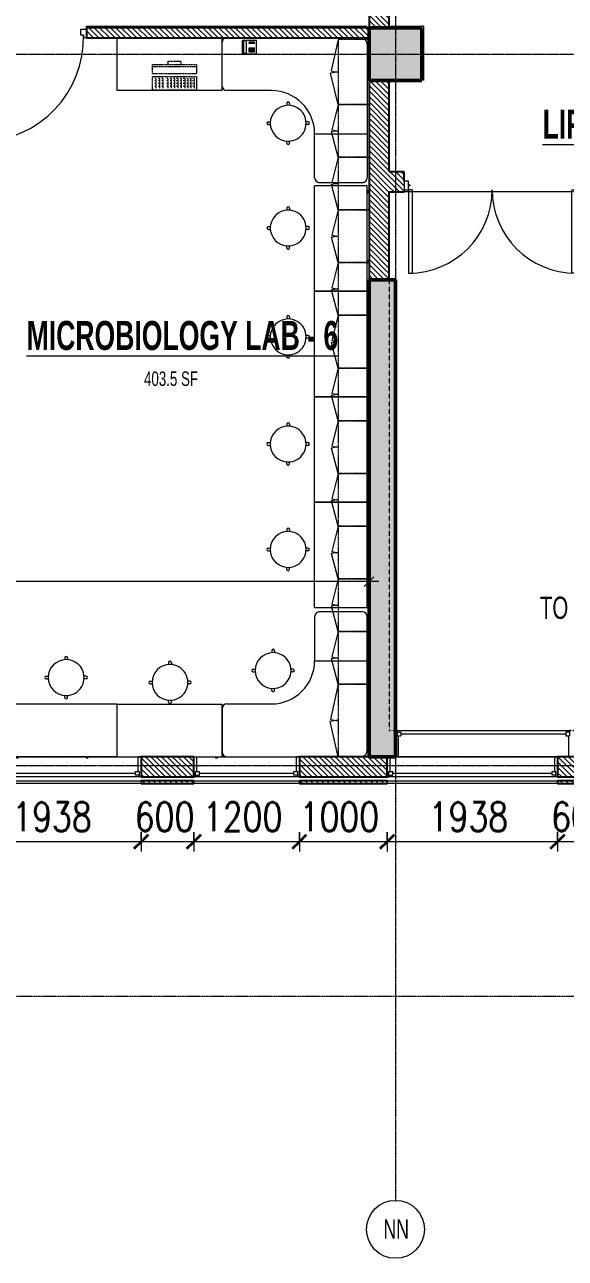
# Model space of a CAD drawing. Header units: millimetres. Extents: x -25222 to 91371, y -63339 to 20835.
# Drawn here: x 73517 to 79668, y -63101 to -49054 of the extents above; entities that cross this region are included whole.
import ezdxf

# ---------------------------------------------------------------- set-up
doc = ezdxf.new("R2010")
doc.units = ezdxf.units.MM
for name, pattern in [('Dash', [6.35, 3.175, -3.175]), ('Dash_2_', [6.35, 3.175, -3.175]), ('Grid Line', [22.225, 12.7, -3.175, 3.175, -3.175]), ('Overhead', [3.96875, 2.38125, -1.5875]), ('Steelcase Hidden Lines', [3, 2, -1])]:
    doc.linetypes.add(name, pattern=pattern)
for name, color, linetype, lineweight in [('A-ANNO-DIMS', 211, 'Continuous', 9), ('A-ANNO-DIMS-110', 211, 'Continuous', 9), ('A-AREA-IDEN', 2, 'Continuous', 9), ('A-DETL-HDLN', 90, 'Dash_2_', 5), ('A-DOOR', 31, 'Continuous', 5), ('A-DOOR-FRAM', 31, 'Continuous', 5), ('A-GLAZ', 151, 'Continuous', 5), ('A-WALL', 113, 'Continuous', 5), ('A-WALL-PATT', 111, 'Continuous', 25), ('E-COMM', 2, 'Continuous', 5), ('G-ANNO-TEXT', 231, 'Continuous', 9), ('I-FURN', 30, 'Continuous', 5), ('Q-CASE', 31, 'Continuous', 5), ('Q-CASE-HDLN', 31, 'Dash_2_', 5), ('Q-SPCQ', 91, 'Continuous', 5), ('S-COLS', 52, 'Continuous', 5), ('S-GRID', 1, 'Continuous', 9), ('S-GRID-IDEN', 1, 'Continuous', 9), ('S-STRS', 31, 'Continuous', 5), ('S-STRS-MBND', 31, 'Overhead', 5)]:
    doc.layers.add(name, color=color, linetype=linetype, lineweight=lineweight)
doc.styles.add('RomanS', font='romans__.ttf', dxfattribs={"width": 0.8, "height": 330})
doc.styles.add('Swis721 Cn BT', font='swissc.ttf', dxfattribs={"width": 0.8, "height": 220})
doc.styles.add('Swis721 Cn BT_10', font='swissc.ttf', dxfattribs={"width": 0.9, "height": 220})
doc.styles.add('Swis721 Cn BT_2', font='swissc.ttf', dxfattribs={"width": 0.8, "height": 253})
doc.styles.add('Swis721 Cn BT_3', font='swissc.ttf', dxfattribs={"width": 0.8, "height": 165})
doc.styles.add('Swis721 Cn BT_B', font='swisscb.ttf', dxfattribs={"width": 0.8, "height": 330})
doc.dimstyles.new('Diagonal_-2_mm_Swiss_1', dxfattribs={"dimscale": 304.8, "dimtxt": 222.071065, "dimasz": 0.360892, "dimexe": 0.360892, "dimexo": 0.0625, "dimgap": 0.072178, "dimtad": 1, "dimdec": 0, "dimzin": 0, "dimdsep": 46, "dimtxsty": 'Swis721 Cn BT_10', "dimblk1": 'OBLIQUE', "dimblk2": 'OBLIQUE', "dimsah": 1, "dimcen": 0.09, "dimdle": 0.360892, "dimazin": 0, "dimtfac": 1, "dimtdec": 4, "dimtix": 1, "dimtmove": 2, "dimatfit": 3, "dimfxl": 0.541339, "dimfxlon": 1, "dimtvp": 1, "dimtolj": 1, "dimtzin": 0, "dimarcsym": 2})
doc.dimstyles.new('Diagonal_-__3_mm_ROMAN', dxfattribs={"dimscale": 304.8, "dimtxt": 335.231452, "dimasz": 0.541339, "dimexe": 0.360892, "dimexo": 0.0625, "dimgap": 0.018045, "dimtad": 1, "dimdec": 0, "dimzin": 0, "dimdsep": 46, "dimtxsty": 'RomanS', "dimblk1": 'OBLIQUE', "dimblk2": 'OBLIQUE', "dimsah": 1, "dimcen": 0.09, "dimdle": 0.360892, "dimazin": 0, "dimtfac": 1, "dimtdec": 4, "dimtix": 1, "dimtmove": 0, "dimatfit": 3, "dimfxl": 0.360892, "dimfxlon": 1, "dimtvp": 1, "dimtolj": 1, "dimtzin": 0, "dimarcsym": 2})
pattern_1 = [(315, (14219.89, -54691.457), (30.869454, 30.869454), [])]

# ---------------------------------------------------------------- blocks, each defined once
blk = doc.blocks.new('Lab_Stool_981 - Lab_Stool_981-395555-4_ FOURTH FLOOR - GA PLAN')
at = {"layer": 'I-FURN', "color": 53, "lineweight": 9}
for p, q in [((-16, 226), (-16, 203)), ((16, 226), (16, 203)), ((-226, 16), (-203, 16)), ((226, 16), (203, 16)), ((-226, -16), (-203, -16)), ((226, -16), (203, -16)), ((-16, -226), (-16, -203)), ((16, -226), (16, -203))]:
    blk.add_line(p, q, dxfattribs=at)
for centre, radius, start, end in [((0, 0), 204, 360, 180), ((0, 226), 15.9, 0, 180), ((-226, 0), 15.9, 90, 270), ((0, 0), 204, 180, 360), ((226, 0), 15.9, 270, 90), ((0, -226), 15.9, 180, 360)]:
    blk.add_arc(centre, radius, start, end, dxfattribs=at)
blk = doc.blocks.new('Steelcase Details - Worksurface - Airtouch - Universal System - Rectangular - 1200_600-V37-4_ FOURTH FLOOR - GA PLAN')
at = {"layer": 'I-FURN', "color": 53, "lineweight": 9}
for p, q in [((25, 647), (1225, 647)), ((25, 647), (25, 48)), ((1225, 48), (1225, 647)), ((25, 48), (1225, 48))]:
    blk.add_line(p, q, dxfattribs=at)
at = {"layer": 'I-FURN', "color": 53, "linetype": 'Steelcase Hidden Lines', "lineweight": 9}
for centre, radius, end in [((364, 48), 15.3, 360), ((1159, 48), 15.2, 0)]:
    blk.add_arc(centre, radius, 180, end, dxfattribs=at)
blk = doc.blocks.new('CUPBOARD_wall_mount_double_door_adj_shelves - FIJO-146 _waterproof_-3335085-4_ FOURTH FLOOR - GA PLAN')
at = {"layer": 'Q-CASE', "color": 53, "lineweight": 9}
for p, q in [((-325, 350), (33, 438)), ((415, 350), (57, 433))]:
    blk.add_line(p, q, dxfattribs=at)
for centre, radius, start, end in [((-327, 350), 370, 360, 13.8069), ((416, 335), 372, 164.7906, 177.7542)]:
    blk.add_arc(centre, radius, start, end, dxfattribs=at)
at = {"layer": 'Q-CASE-HDLN', "color": 53, "linetype": 'Dash', "lineweight": 9}
for p, q in [((415, 350), (-325, 350)), ((-325, 350), (-325, 0)), ((415, 0), (415, 350)), ((-325, 0), (415, 0))]:
    blk.add_line(p, q, dxfattribs=at)
blk = doc.blocks.new('COMPUTER_desktop - ITNE-007-373771-4_ FOURTH FLOOR - GA PLAN')
at = {"layer": 'Q-SPCQ', "color": 53, "linetype": 'Dash', "lineweight": 9}
for p, q in [((-500, 155), (0, 155)), ((-500, 0), (-500, 155)), ((0, 155), (0, 0)), ((0, 0), (-500, 0)), ((-478, 131), (-478, 111)), ((-478, 111), (-458, 111)), ((-478, 101), (-478, 81)), ((-478, 81), (-458, 81)), ((-478, 71), (-478, 51)), ((-478, 51), (-458, 51)), ((-478, 41), (-478, 21)), ((-478, 21), (-458, 21)), ((-441, 131), (-441, 111)), ((-441, 111), (-421, 111)), ((-441, 101), (-441, 81)), ((-441, 81), (-421, 81)), ((-441, 71), (-441, 51)), ((-441, 51), (-421, 51)), ((-441, 41), (-441, 21)), ((-441, 21), (-421, 21)), ((-407, 131), (-407, 111)), ((-407, 111), (-387, 111)), ((-407, 101), (-407, 81)), ((-407, 81), (-387, 81)), ((-407, 71), (-407, 51)), ((-407, 51), (-387, 51)), ((-407, 41), (-407, 21)), ((-407, 21), (-387, 21)), ((-371, 131), (-371, 111)), ((-371, 111), (-351, 111)), ((-371, 101), (-371, 81)), ((-371, 81), (-351, 81)), ((-371, 71), (-371, 51)), ((-371, 51), (-351, 51)), ((-371, 41), (-371, 21)), ((-371, 21), (-351, 21)), ((-332, 131), (-332, 111)), ((-332, 111), (-312, 111)), ((-332, 101), (-332, 81)), ((-332, 81), (-312, 81)), ((-332, 71), (-332, 51)), ((-332, 51), (-312, 51)), ((-332, 41), (-332, 21)), ((-332, 21), (-312, 21)), ((-292, 131), (-292, 111)), ((-292, 111), (-272, 111)), ((-292, 101), (-292, 81)), ((-292, 81), (-272, 81)), ((-292, 71), (-292, 51)), ((-292, 51), (-272, 51)), ((-292, 41), (-292, 21)), ((-292, 21), (-272, 21)), ((-256, 131), (-256, 111)), ((-256, 111), (-236, 111)), ((-256, 101), (-256, 81)), ((-256, 81), (-236, 81)), ((-256, 71), (-256, 51)), ((-256, 51), (-236, 51)), ((-256, 41), (-256, 21)), ((-256, 21), (-236, 21)), ((-217, 131), (-217, 111)), ((-217, 111), (-197, 111)), ((-217, 101), (-217, 81)), ((-217, 81), (-197, 81)), ((-217, 71), (-217, 51)), ((-217, 51), (-197, 51)), ((-217, 41), (-217, 21)), ((-217, 21), (-197, 21)), ((-181, 131), (-181, 111)), ((-181, 111), (-161, 111)), ((-181, 101), (-181, 81)), ((-181, 81), (-161, 81)), ((-181, 71), (-181, 51)), ((-181, 51), (-161, 51)), ((-181, 41), (-181, 21)), ((-181, 21), (-161, 21)), ((-122, 131), (-122, 111)), ((-122, 111), (-102, 111)), ((-122, 101), (-122, 81)), ((-122, 81), (-102, 81)), ((-122, 71), (-122, 51)), ((-122, 51), (-102, 51)), ((-122, 41), (-122, 21)), ((-122, 21), (-102, 21)), ((-84, 131), (-84, 111)), ((-84, 111), (-64, 111)), ((-84, 101), (-84, 81)), ((-84, 81), (-64, 81)), ((-84, 71), (-84, 51)), ((-84, 51), (-64, 51)), ((-84, 41), (-84, 21)), ((-84, 21), (-64, 21)), ((-43, 131), (-43, 111)), ((-43, 111), (-23, 111)), ((-43, 101), (-43, 81)), ((-43, 81), (-23, 81)), ((-43, 71), (-43, 51)), ((-43, 51), (-23, 51)), ((-43, 41), (-43, 21)), ((-43, 21), (-23, 21)), ((0, 0), (-500, 0)), ((-500, -138), (-500, -29)), ((-500, -29), (0, -29)), ((-500, -109), (0, -109)), ((0, -138), (-500, -138)), ((-323, -175), (-323, -138)), ((-179, -138), (-179, -175)), ((0, -29), (0, -138)), ((-179, -175), (-323, -175))]:
    blk.add_line(p, q, dxfattribs=at)
blk = doc.blocks.new('TELEPHONE_handset2 - ITNE-049-356145-4_ FOURTH FLOOR - GA PLAN')
at = {"layer": 'E-COMM', "color": 53, "lineweight": 9}
for p, q in [((-80, -80), (-80, 80)), ((-80, 80), (80, 80)), ((-70, 70), (70, 70)), ((-70, 70), (-70, 68)), ((70, 68), (-70, 68)), ((-70, 68), (-70, 33)), ((-70, 33), (70, 33)), ((-55, 5), (-10, 5)), ((-55, 5), (-55, -55)), ((-40, 5), (-40, -55)), ((-25, 5), (-25, -55)), ((-10, 5), (-10, -55)), ((40, 5), (55, 5)), ((40, -55), (40, 5)), ((55, -55), (55, 5)), ((70, 70), (70, 68)), ((70, 33), (70, 68)), ((80, 80), (80, -80)), ((-80, -80), (80, -80)), ((-55, -10), (-10, -10)), ((-55, -25), (-10, -25)), ((-55, -40), (-10, -40)), ((-55, -55), (-10, -55)), ((40, -10), (55, -10)), ((40, -25), (55, -25)), ((40, -40), (55, -40)), ((40, -55), (55, -55))]:
    blk.add_line(p, q, dxfattribs=at)
blk = doc.blocks.new('Steelcase Details - Worksurface - Series 5 - 90 Degree Equal - 23__ D x 64__ W 2-V48-4_ FOURTH FLOOR - GA PLAN')
at = {"layer": 'I-FURN', "color": 53, "lineweight": 9}
for p, q in [((2061, -417), (1235, -417)), ((462, -494), (462, -2010)), ((2112, -967), (2112, -468)), ((1553, -1017), (2061, -1017)), ((1062, -1509), (462, -1509)), ((1062, -2010), (1062, -1509)), ((519, -2067), (1004, -2067))]:
    blk.add_line(p, q, dxfattribs=at)
for centre, radius, start, end in [((538, -494), 76.2, 90, 180), ((2061, -468), 50.8, 0, 90), ((2061, -967), 50.8, 270, 360), ((1553, -1509), 491, 90, 180), ((519, -2010), 57.2, 180, 270), ((1004, -2010), 57.2, 270, 0)]:
    blk.add_arc(centre, radius, start, end, dxfattribs=at)
blk = doc.blocks.new('Steelcase Details - Worksurface - Airtouch - Universal System - Rectangular - 1200_600-V49-4_ FOURTH FLOOR - GA PLAN')
at = {"layer": 'I-FURN', "color": 53, "lineweight": 9}
for p, q in [((25, 647), (1225, 647)), ((25, 647), (25, 48)), ((1225, 48), (1225, 647)), ((25, 48), (302, 48)), ((902, 48), (1225, 48))]:
    blk.add_line(p, q, dxfattribs=at)
at = {"layer": 'I-FURN', "color": 53, "linetype": 'Steelcase Hidden Lines', "lineweight": 9}
blk.add_arc((1159, 48), 15.2, 180, 0, dxfattribs=at)
blk = doc.blocks.new('Steelcase Details - Worksurface - Airtouch - Universal System - Rectangular - 1200_600-V36-4_ FOURTH FLOOR - GA PLAN')
at = {"layer": 'I-FURN', "color": 53, "lineweight": 9}
for p, q in [((25, -647), (25, -48)), ((25, -48), (1225, -48)), ((1225, -48), (1225, -647)), ((25, -647), (1225, -647))]:
    blk.add_line(p, q, dxfattribs=at)
at = {"layer": 'I-FURN', "color": 53, "linetype": 'Steelcase Hidden Lines', "lineweight": 9}
for centre, radius, start in [((364, -48), 15.3, 0), ((1159, -48), 15.2, 360)]:
    blk.add_arc(centre, radius, start, 180, dxfattribs=at)
blk = doc.blocks.new('Steelcase Details - Worksurface - Airtouch - Universal System - Rectangular - 1200_600-1290546-4_ FOURTH FLOOR - GA PLAN')
at = {"layer": 'I-FURN', "color": 53, "lineweight": 9}
for p, q in [((25, 647), (1225, 647)), ((25, 647), (25, 48)), ((1225, 48), (1225, 647))]:
    blk.add_line(p, q, dxfattribs=at)
blk = doc.blocks.new('Steelcase Details - Worksurface - Series 5 - 90 Degree Equal - 23__ D x 64__ W 2-3334045-4_ FOURTH FLOOR - GA PLAN')
at = {"layer": 'I-FURN', "color": 53, "lineweight": 9}
for p, q in [((462, 494), (462, 2010)), ((519, 2067), (1004, 2067)), ((1062, 2010), (1062, 1509)), ((1062, 1509), (462, 1509)), ((1553, 1017), (2061, 1017)), ((2112, 967), (2112, 468))]:
    blk.add_line(p, q, dxfattribs=at)
for centre, radius, start, end in [((519, 2010), 57.1, 90, 180), ((1004, 2010), 57.2, 0, 90), ((1553, 1509), 491, 180, 270), ((2061, 967), 50.8, 0, 90), ((538, 494), 76.2, 180, 270), ((2061, 468), 50.8, 270, 0)]:
    blk.add_arc(centre, radius, start, end, dxfattribs=at)
blk = doc.blocks.new('CUPBOARD_wall_mount_double_door_adj_shelves - FIJO-146 _waterproof_-3240689-4_ FOURTH FLOOR - GA PLAN')
at = {"layer": 'Q-CASE', "color": 53, "lineweight": 9}
for p, q in [((-255, 350), (33, 429)), ((345, 350), (57, 424))]:
    blk.add_line(p, q, dxfattribs=at)
for centre, radius, start, end in [((-257, 350), 300, 360, 15.34), ((346, 336), 302, 163.092, 177.3897)]:
    blk.add_arc(centre, radius, start, end, dxfattribs=at)
at = {"layer": 'Q-CASE-HDLN', "color": 53, "linetype": 'Dash', "lineweight": 9}
for p, q in [((345, 350), (-255, 350)), ((-255, 350), (-255, 0)), ((345, 0), (345, 350)), ((-255, 0), (345, 0))]:
    blk.add_line(p, q, dxfattribs=at)
blk = doc.blocks.new('CUPBOARD_wall_mount_double_door_adj_shelves - FIJO-146 _waterproof_-3335055-4_ FOURTH FLOOR - GA PLAN')
at = {"layer": 'Q-CASE', "color": 53, "lineweight": 9}
for p, q in [((-368, 350), (33, 443)), ((457, 350), (57, 438))]:
    blk.add_line(p, q, dxfattribs=at)
for centre, radius, start, end in [((-369, 350), 413, 360, 13.0739), ((458, 335), 415, 165.6022, 177.9204)]:
    blk.add_arc(centre, radius, start, end, dxfattribs=at)
at = {"layer": 'Q-CASE-HDLN', "color": 53, "linetype": 'Dash', "lineweight": 9}
for p, q in [((457, 350), (-368, 350)), ((-368, 350), (-368, 0)), ((457, 0), (457, 350)), ((-368, 0), (457, 0))]:
    blk.add_line(p, q, dxfattribs=at)
blk = doc.blocks.new('MM-HOSPITAL A_B BLOCK 2022_05_19_Interiors_rvt-1-4_ FOURTH FLOOR - GA PLAN')
at = {"layer": 'A-WALL', "color": 10, "lineweight": 9}
for p, q in [((74220, -49069), (77415, -49069)), ((74220, -49089), (74220, -49069)), ((77685, -49069), (78035, -49069)), ((78055, -49069), (78035, -49069)), ((78055, -49069), (78055, -49689))]:
    blk.add_line(p, q, dxfattribs=at)
at = {"color": 53, "lineweight": 9}
for name, p, rotation in [('Steelcase Details - Worksurface - Airtouch - Universal System - Rectangular - 1200_600-1290546-4_ FOURTH FLOOR - GA PLAN', (75790, -49156), 180), ('Steelcase Details - Worksurface - Series 5 - 90 Degree Equal - 23__ D x 64__ W 2-3334045-4_ FOURTH FLOOR - GA PLAN', (77877, -48786), 180), ('TELEPHONE_handset2 - ITNE-049-356145-4_ FOURTH FLOOR - GA PLAN', (76075, -49309), 90.0000000000006), ('CUPBOARD_wall_mount_double_door_adj_shelves - FIJO-146 _waterproof_-3335085-4_ FOURTH FLOOR - GA PLAN', (77435, -49638), 90.00000000000067), ('COMPUTER_desktop - ITNE-007-373771-4_ FOURTH FLOOR - GA PLAN', (74970, -49644), 180), ('Lab_Stool_981 - Lab_Stool_981-395555-4_ FOURTH FLOOR - GA PLAN', (76515, -50176), 269.9999999999996), ('CUPBOARD_wall_mount_double_door_adj_shelves - FIJO-146 _waterproof_-3240689-4_ FOURTH FLOOR - GA PLAN', (77435, -50308), 90.00000000000067), ('CUPBOARD_wall_mount_double_door_adj_shelves - FIJO-146 _waterproof_-3240689-4_ FOURTH FLOOR - GA PLAN', (77435, -50908), 90.00000000000067), ('Steelcase Details - Worksurface - Airtouch - Universal System - Rectangular - 1200_600-V37-4_ FOURTH FLOOR - GA PLAN', (77463, -52115), 89.99999999999962), ('Lab_Stool_981 - Lab_Stool_981-395555-4_ FOURTH FLOOR - GA PLAN', (76515, -51369), 269.9999999999996), ('CUPBOARD_wall_mount_double_door_adj_shelves - FIJO-146 _waterproof_-3240689-4_ FOURTH FLOOR - GA PLAN', (77435, -51508), 90.00000000000067), ('CUPBOARD_wall_mount_double_door_adj_shelves - FIJO-146 _waterproof_-3240689-4_ FOURTH FLOOR - GA PLAN', (77435, -52108), 90.00000000000067), ('Steelcase Details - Worksurface - Airtouch - Universal System - Rectangular - 1200_600-V37-4_ FOURTH FLOOR - GA PLAN', (77463, -53315), 89.99999999999962), ('Lab_Stool_981 - Lab_Stool_981-395555-4_ FOURTH FLOOR - GA PLAN', (76515, -52609), 269.9999999999996), ('CUPBOARD_wall_mount_double_door_adj_shelves - FIJO-146 _waterproof_-3240689-4_ FOURTH FLOOR - GA PLAN', (77435, -52708), 90.00000000000067), ('CUPBOARD_wall_mount_double_door_adj_shelves - FIJO-146 _waterproof_-3240689-4_ FOURTH FLOOR - GA PLAN', (77435, -53308), 90.00000000000067), ('Steelcase Details - Worksurface - Airtouch - Universal System - Rectangular - 1200_600-V37-4_ FOURTH FLOOR - GA PLAN', (77463, -54515), 89.99999999999962), ('Lab_Stool_981 - Lab_Stool_981-395555-4_ FOURTH FLOOR - GA PLAN', (76514, -53829), 269.9999999999996), ('CUPBOARD_wall_mount_double_door_adj_shelves - FIJO-146 _waterproof_-3240689-4_ FOURTH FLOOR - GA PLAN', (77435, -53908), 90.00000000000067), ('CUPBOARD_wall_mount_double_door_adj_shelves - FIJO-146 _waterproof_-3240689-4_ FOURTH FLOOR - GA PLAN', (77435, -54508), 90.00000000000067), ('Steelcase Details - Worksurface - Airtouch - Universal System - Rectangular - 1200_600-V37-4_ FOURTH FLOOR - GA PLAN', (77463, -55715), 89.99999999999962), ('CUPBOARD_wall_mount_double_door_adj_shelves - FIJO-146 _waterproof_-3240689-4_ FOURTH FLOOR - GA PLAN', (77435, -55108), 90.00000000000067), ('Lab_Stool_981 - Lab_Stool_981-395555-4_ FOURTH FLOOR - GA PLAN', (76514, -55029), 269.9999999999996), ('CUPBOARD_wall_mount_double_door_adj_shelves - FIJO-146 _waterproof_-3240689-4_ FOURTH FLOOR - GA PLAN', (77435, -55708), 90.00000000000067), ('Steelcase Details - Worksurface - Series 5 - 90 Degree Equal - 23__ D x 64__ W 2-V48-4_ FOURTH FLOOR - GA PLAN', (77877, -57806), 180), ('CUPBOARD_wall_mount_double_door_adj_shelves - FIJO-146 _waterproof_-3240689-4_ FOURTH FLOOR - GA PLAN', (77435, -56308), 90.00000000000067), ('Lab_Stool_981 - Lab_Stool_981-395555-4_ FOURTH FLOOR - GA PLAN', (76343, -56408), 269.9999999999996), ('Lab_Stool_981 - Lab_Stool_981-395555-4_ FOURTH FLOOR - GA PLAN', (73989, -56488), 269.9999999999996), ('Lab_Stool_981 - Lab_Stool_981-395555-4_ FOURTH FLOOR - GA PLAN', (75170, -56543), 269.9999999999996), ('CUPBOARD_wall_mount_double_door_adj_shelves - FIJO-146 _waterproof_-3335055-4_ FOURTH FLOOR - GA PLAN', (77435, -57021), 90.00000000000067), ('Steelcase Details - Worksurface - Airtouch - Universal System - Rectangular - 1200_600-V36-4_ FOURTH FLOOR - GA PLAN', (74590, -57437), 180)]:
    blk.add_blockref(name, p, dxfattribs=dict(at, rotation=rotation))
blk.add_blockref('Steelcase Details - Worksurface - Airtouch - Universal System - Rectangular - 1200_600-V49-4_ FOURTH FLOOR - GA PLAN', (74540, -57437), dxfattribs=at)
blk = doc.blocks.new('M_Concrete-Rectangular-Column - 600 x 600-11938155-4_ FOURTH FLOOR - GA PLAN')
at = {"layer": 'S-COLS'}
blk.add_hatch(color=55, dxfattribs=at).paths.add_polyline_path([(300, -300), (300, 300), (-300, 300), (-300, -300)], flags=0)
at = {"layer": 'S-COLS', "color": 250, "lineweight": 50}
for p, q in [((300, 300), (-300, 300)), ((-300, 300), (-300, -300)), ((300, -300), (300, 300)), ((-300, -300), (300, -300))]:
    blk.add_line(p, q, dxfattribs=at)
blk = doc.blocks.new('M_Door-Passage-Double-Flush - FWD1 2_0-12334527-4_ FOURTH FLOOR - GA PLAN')
at = {"layer": 'A-DOOR'}
for p, q in [((-950, 96.35), (-950, 1046.35)), ((-950, 1046.35), (-905, 1046.35)), ((-905, 1046.35), (-905, 96.35)), ((950, 1046.35), (905, 1046.35)), ((905, 1046.35), (905, 96.35)), ((950, 96.35), (950, 1046.35)), ((-905, 96.35), (-950, 96.35)), ((905, 96.35), (950, 96.35))]:
    blk.add_line(p, q, dxfattribs=at)
for centre, start, end in [((-950, 96.35), 0, 90), ((950, 96.35), 90, 180)]:
    blk.add_arc(centre, 950, start, end, dxfattribs=at)
at = {"layer": 'A-DOOR-FRAM'}
for p, q in [((-950, 96.35), (-1000, 96.35)), ((-1000, 96.35), (-1000, -3.65)), ((-950, 46.5875), (-950, 96.35)), ((-934.125, 46.5875), (-950, 46.5875)), ((-950, -3.65), (-950, 45.5625)), ((-950, 45.5625), (-934.125, 45.5625)), ((-934.125, 45.5625), (-934.125, 46.5875)), ((950, 46.5875), (934.125, 46.5875)), ((934.125, 46.5875), (934.125, 45.5625)), ((934.125, 45.5625), (950, 45.5625)), ((950, 96.35), (950, 46.5875)), ((1000, 96.35), (950, 96.35)), ((950, 45.5625), (950, -3.65)), ((1000, -3.65), (1000, 96.35)), ((-1000, -3.65), (-950, -3.65)), ((950, -3.65), (1000, -3.65))]:
    blk.add_line(p, q, dxfattribs=at)
blk = doc.blocks.new('M_Fixed - 1958_2578-12091820-4_ FOURTH FLOOR - GA PLAN')
at = {"layer": 'A-GLAZ', "lineweight": 9}
for p, q in [((-969, 102), (-937, 102)), ((-937, -65), (-937, 102)), ((937, -65), (937, 102)), ((969, 102), (937, 102)), ((-969, -128), (-950, -128)), ((-950, -128), (-950, -65)), ((-950, -65), (-906, -65)), ((-950, -109), (-906, -109)), ((-906, -109), (-906, -65)), ((-906, -87), (906, -87)), ((906, -65), (950, -65)), ((906, -109), (906, -65)), ((950, -109), (906, -109)), ((950, -128), (950, -65)), ((968, -128), (950, -128))]:
    blk.add_line(p, q, dxfattribs=at)
blk = doc.blocks.new('DC_SglFl-W-Int - D 1_25-12383854-4_ FOURTH FLOOR - GA PLAN')
at = {"layer": 'A-DOOR'}
for p, q in [((560, 57.5), (560, 1237.5)), ((560, 1237.5), (590, 1237.5)), ((590, 1237.5), (590, 57.5)), ((590, 57.5), (560, 57.5))]:
    blk.add_line(p, q, dxfattribs=at)
blk.add_arc((590, 57.5), 1180.4, 91.45636, 181.45636, dxfattribs=at)
at = {"layer": 'A-DOOR-FRAM'}
for p, q in [((-625, -42.5), (-625, 57.5)), ((-625, 57.5), (-590, 57.5)), ((-590, 27.5), (-590, 57.5)), ((-590, 27.5), (-560, 27.5)), ((-560, 27.5), (-560, -42.5)), ((560, 27.5), (590, 27.5)), ((560, -42.5), (560, 27.5)), ((590, 57.5), (625, 57.5)), ((590, 27.5), (590, 57.5)), ((625, 57.5), (625, -42.5)), ((-560, -42.5), (-625, -42.5)), ((625, -42.5), (560, -42.5))]:
    blk.add_line(p, q, dxfattribs=at)
blk = doc.blocks.new('M_Fixed - 2000 _ 1500-11451229-4_ FOURTH FLOOR - GA PLAN')
at = {"layer": 'A-GLAZ', "lineweight": 9}
for p, q in [((-1000, 163), (-981, 163)), ((-981, 163), (-981, 100)), ((-981, 144), (-937, 144)), ((-937, 144), (-937, 100)), ((937, 144), (937, 100)), ((981, 144), (937, 144)), ((981, 163), (981, 100)), ((999, 163), (981, 163)), ((-981, 100), (-937, 100)), ((-968, 100), (-968, -137)), ((-937, 122), (937, 122)), ((937, 100), (981, 100)), ((968, 100), (968, -137)), ((-1000, -137), (-968, -137)), ((1000, -137), (968, -137))]:
    blk.add_line(p, q, dxfattribs=at)
blk = doc.blocks.new('M_Fixed - 1200_2578-11206207-4_ FOURTH FLOOR - GA PLAN')
at = {"layer": 'A-GLAZ', "lineweight": 9}
for p, q in [((-600, 102), (-568, 102)), ((-568, -65), (-568, 102)), ((568, -65), (568, 102)), ((600, 102), (568, 102)), ((-600, -128), (-581, -128)), ((-581, -128), (-581, -65)), ((-581, -65), (-537, -65)), ((-581, -109), (-537, -109)), ((-537, -109), (-537, -65)), ((-537, -87), (537, -87)), ((537, -65), (581, -65)), ((537, -109), (537, -65)), ((581, -109), (537, -109)), ((581, -128), (581, -65)), ((599, -128), (581, -128))]:
    blk.add_line(p, q, dxfattribs=at)
blk = doc.blocks.new('Grid - M_Grid Head - Circle 2-3337206-4_ FOURTH FLOOR - GA PLAN')
at = {"layer": 'S-GRID-IDEN'}
blk.add_circle((0, 0), 3, dxfattribs=at)
blk = doc.blocks.new('DIMBLOCK51-4_ FOURTH FLOOR - GA PLAN')
at = {"layer": 'A-ANNO-DIMS-110', "transparency": 16777216}
for p, q in [((49300, -55560), (49300, -55285)), ((77435, -55230), (77435, -55505)), ((77435, -55395), (77435, -55230)), ((77545, -55395), (49190, -55395)), ((49300, -55395), (49300, -55560))]:
    blk.add_line(p, q, dxfattribs=at)
at = {"layer": 'A-ANNO-DIMS-110', "lineweight": 18, "transparency": 16777216}
for p, q in [((49300, -55395), (49355, -55340)), ((77435, -55395), (77490, -55340)), ((49300, -55395), (49245, -55450)), ((77435, -55395), (77380, -55450))]:
    blk.add_line(p, q, dxfattribs=at)
at = {"layer": 'A-ANNO-DIMS-110', "color": 0, "transparency": 16777216, "insert": (61253, -55083), "char_height": 220, "width": 782.54, "attachment_point": 1, "line_spacing_factor": 0.961347, "style": 'Swis721 Cn BT_10'}
blk.add_mtext('28135', dxfattribs=at)
blk = doc.blocks.new('_Oblique')
at = {"color": 0, "linetype": 'ByBlock', "lineweight": -2}
blk.add_line((-0.5, -0.5), (0.5, 0.5), dxfattribs=at)
blk = doc.blocks.new('DIMBLOCK114-4_ FOURTH FLOOR - GA PLAN')
at = {"layer": 'A-ANNO-DIMS-110', "transparency": 16777216}
for p, q in [((79579, -58247), (79579, -58467)), ((79579, -58357), (79579, -58247)), ((80179, -58247), (80179, -58467)), ((80179, -58357), (80179, -58247)), ((80179, -58357), (79579, -58357))]:
    blk.add_line(p, q, dxfattribs=at)
at = {"layer": 'A-ANNO-DIMS-110', "lineweight": 35, "transparency": 16777216}
for p, q in [((79579, -58357), (79662, -58274)), ((80179, -58357), (80262, -58274)), ((79579, -58357), (79497, -58439)), ((80179, -58357), (80097, -58439))]:
    blk.add_line(p, q, dxfattribs=at)
at = {"layer": 'A-ANNO-DIMS-110', "color": 0, "transparency": 16777216, "insert": (79506, -57908), "char_height": 330, "width": 895.39, "attachment_point": 1, "line_spacing_factor": 0.983083, "style": 'RomanS'}
blk.add_mtext('600', dxfattribs=at)
blk = doc.blocks.new('DIMBLOCK115-4_ FOURTH FLOOR - GA PLAN')
at = {"layer": 'A-ANNO-DIMS-110', "transparency": 16777216}
for p, q in [((77641, -58247), (77641, -58467)), ((77641, -58357), (77641, -58247)), ((79579, -58247), (79579, -58467)), ((79579, -58357), (79579, -58247)), ((79579, -58357), (77641, -58357))]:
    blk.add_line(p, q, dxfattribs=at)
at = {"layer": 'A-ANNO-DIMS-110', "lineweight": 35, "transparency": 16777216}
for p, q in [((77641, -58357), (77724, -58274)), ((79579, -58357), (79662, -58274)), ((77641, -58357), (77559, -58439)), ((79579, -58357), (79497, -58439))]:
    blk.add_line(p, q, dxfattribs=at)
at = {"layer": 'A-ANNO-DIMS-110', "color": 0, "transparency": 16777216, "insert": (78113, -57908), "char_height": 330, "width": 1193.86, "attachment_point": 1, "line_spacing_factor": 0.983083, "style": 'RomanS'}
blk.add_mtext('1938', dxfattribs=at)
blk = doc.blocks.new('DIMBLOCK116-4_ FOURTH FLOOR - GA PLAN')
at = {"layer": 'A-ANNO-DIMS-110', "transparency": 16777216}
for p, q in [((76642, -58247), (76642, -58467)), ((76642, -58357), (76642, -58247)), ((77641, -58247), (77641, -58467)), ((77641, -58357), (77641, -58247)), ((77641, -58357), (76642, -58357))]:
    blk.add_line(p, q, dxfattribs=at)
at = {"layer": 'A-ANNO-DIMS-110', "lineweight": 35, "transparency": 16777216}
for p, q in [((76642, -58357), (76724, -58274)), ((77641, -58357), (77724, -58274)), ((76642, -58357), (76559, -58439)), ((77641, -58357), (77559, -58439))]:
    blk.add_line(p, q, dxfattribs=at)
at = {"layer": 'A-ANNO-DIMS-110', "color": 0, "transparency": 16777216, "insert": (76644, -57908), "char_height": 330, "width": 1193.86, "attachment_point": 1, "line_spacing_factor": 0.983083, "style": 'RomanS'}
blk.add_mtext('1000', dxfattribs=at)
blk = doc.blocks.new('DIMBLOCK117-4_ FOURTH FLOOR - GA PLAN')
at = {"layer": 'A-ANNO-DIMS-110', "transparency": 16777216}
for p, q in [((75442, -58247), (75442, -58467)), ((75442, -58357), (75442, -58247)), ((76642, -58247), (76642, -58467)), ((76642, -58357), (76642, -58247)), ((76642, -58357), (75442, -58357))]:
    blk.add_line(p, q, dxfattribs=at)
at = {"layer": 'A-ANNO-DIMS-110', "lineweight": 35, "transparency": 16777216}
for p, q in [((75442, -58357), (75524, -58274)), ((76642, -58357), (76724, -58274)), ((75442, -58357), (75359, -58439)), ((76642, -58357), (76559, -58439))]:
    blk.add_line(p, q, dxfattribs=at)
at = {"layer": 'A-ANNO-DIMS-110', "color": 0, "transparency": 16777216, "insert": (75544, -57908), "char_height": 330, "width": 1193.86, "attachment_point": 1, "line_spacing_factor": 0.983083, "style": 'RomanS'}
blk.add_mtext('1200', dxfattribs=at)
blk = doc.blocks.new('DIMBLOCK118-4_ FOURTH FLOOR - GA PLAN')
at = {"layer": 'A-ANNO-DIMS-110', "transparency": 16777216}
for p, q in [((74842, -58247), (74842, -58467)), ((74842, -58357), (74842, -58247)), ((75442, -58247), (75442, -58467)), ((75442, -58357), (75442, -58247)), ((75442, -58357), (74842, -58357))]:
    blk.add_line(p, q, dxfattribs=at)
at = {"layer": 'A-ANNO-DIMS-110', "lineweight": 35, "transparency": 16777216}
for p, q in [((74842, -58357), (74924, -58274)), ((75442, -58357), (75524, -58274)), ((74842, -58357), (74759, -58439)), ((75442, -58357), (75359, -58439))]:
    blk.add_line(p, q, dxfattribs=at)
at = {"layer": 'A-ANNO-DIMS-110', "color": 0, "transparency": 16777216, "insert": (74769, -57908), "char_height": 330, "width": 895.39, "attachment_point": 1, "line_spacing_factor": 0.983083, "style": 'RomanS'}
blk.add_mtext('600', dxfattribs=at)
blk = doc.blocks.new('DIMBLOCK119-4_ FOURTH FLOOR - GA PLAN')
at = {"layer": 'A-ANNO-DIMS-110', "transparency": 16777216}
for p, q in [((72904, -58247), (72904, -58467)), ((72904, -58357), (72904, -58247)), ((74842, -58247), (74842, -58467)), ((74842, -58357), (74842, -58247)), ((74842, -58357), (72904, -58357))]:
    blk.add_line(p, q, dxfattribs=at)
at = {"layer": 'A-ANNO-DIMS-110', "lineweight": 35, "transparency": 16777216}
for p, q in [((72904, -58357), (72986, -58274)), ((74842, -58357), (74924, -58274)), ((72904, -58357), (72821, -58439)), ((74842, -58357), (74759, -58439))]:
    blk.add_line(p, q, dxfattribs=at)
at = {"layer": 'A-ANNO-DIMS-110', "color": 0, "transparency": 16777216, "insert": (73375, -57908), "char_height": 330, "width": 1193.86, "attachment_point": 1, "line_spacing_factor": 0.983083, "style": 'RomanS'}
blk.add_mtext('1938', dxfattribs=at)

msp = doc.modelspace()

# ---------------------------------------------------------------- hatches: boundary and pattern name
at = {"layer": 'A-WALL-PATT', "lineweight": 5}
h = msp.add_hatch(dxfattribs=at)
h.set_pattern_fill('FP_1', color=9, style=0, pattern_type=2)
h.set_pattern_definition(pattern_1)
h.paths.add_polyline_path([(77435.1, -49088.7), (77665.1, -49088.7), (77665.1, -48858.7), (77435.1, -48858.7)], flags=0)
h.paths.add_polyline_path([(77435.1, -46658.7), (77665.1, -46658.7), (77665.1, -43268.7), (77435.1, -43268.7)], flags=0)
h.paths.add_polyline_path([(77653, -41918.7), (77665.1, -41918.7), (77665.1, -41688.7), (77435.1, -41688.7), (77435.1, -41918.7)], flags=0)
h = msp.add_hatch(dxfattribs=at)
h.set_pattern_fill('FP_1', color=9, style=0, pattern_type=2)
h.set_pattern_definition(pattern_1)
h.paths.add_polyline_path([(74565.1, -49203.7), (77435.1, -49203.7), (77435.1, -49088.7), (74220.1, -49088.7), (74220.1, -49203.7)], flags=0)
h.paths.add_polyline_path([(62962.1, -49203.7), (63580.1, -49203.7), (63580.1, -49088.7), (62035.1, -49088.7), (62035.1, -49203.7), (62563.4, -49203.7)], flags=0)
h.paths.add_polyline_path([(72625.1, -49203.7), (72970.1, -49203.7), (72970.1, -49088.7), (72625.1, -49088.7)], flags=0)
h.paths.add_polyline_path([(64830.1, -49203.7), (69435.1, -49203.7), (69435.1, -49088.7), (64830.1, -49088.7)], flags=0)
h.paths.add_polyline_path([(71375.1, -49203.7), (71375.1, -49088.7), (70035.1, -49088.7), (70035.1, -49203.7), (70970.1, -49203.7)], flags=0)
h.paths.add_polyline_path([(57290.1, -49203.7), (57290.1, -49088.7), (54105.1, -49088.7), (54105.1, -49203.7), (57269.8, -49203.7)], flags=0)
h.paths.add_polyline_path([(58770.1, -49203.7), (58885.1, -49203.7), (58885.1, -49088.7), (58540.1, -49088.7), (58540.1, -49203.7), (58655.1, -49203.7)], flags=0)
h.paths.add_polyline_path([(51943.8, -49203.7), (52025.1, -49203.7), (52025.1, -49088.7), (49300.1, -49088.7), (49300.1, -49203.7), (50874.9, -49203.7)], flags=0)
h.paths.add_polyline_path([(53505.1, -49203.7), (53505.1, -49088.7), (53275.1, -49088.7), (53275.1, -49203.7)], flags=0)
h.paths.add_polyline_path([(60135.1, -49203.7), (61435.1, -49203.7), (61435.1, -49088.7), (60135.1, -49088.7)], flags=0)
h = msp.add_hatch(dxfattribs=at)
h.set_pattern_fill('FP_1', color=9, style=0, pattern_type=2)
h.set_pattern_definition(pattern_1)
h.paths.add_polyline_path([(77653, -51958.7), (77665.1, -51958.7), (77665.1, -49688.7), (77435.1, -49688.7), (77435.1, -51958.7)], flags=0)
h = msp.add_hatch(dxfattribs=at)
h.set_pattern_fill('FP_1', color=9, style=0, pattern_type=2)
h.set_pattern_definition(pattern_1)
h.paths.add_polyline_path([(77665.1, -50958.8), (77835.1, -50958.8), (77835.1, -50728.8), (77665.1, -50728.8), (77665.1, -50958.8)], flags=0)
h.paths.add_polyline_path([(79835.1, -50958.8), (80335.1, -50958.8), (80335.1, -50728.8), (79835.1, -50728.8), (79835.1, -50933.8)], flags=0)
h.paths.add_polyline_path([(81335.1, -50958.8), (81992.2, -50958.8), (81992.2, -50728.8), (81335.1, -50728.8), (81335.1, -50853.8)], flags=0)
h.paths.add_polyline_path([(83305.1, -50958.8), (85735.1, -50958.8), (85735.1, -50728.8), (83192.2, -50728.8), (83192.2, -50958.8)], flags=0)
msp.add_hatch(color=55, dxfattribs=at).paths.add_polyline_path([(77665.1, -57388.8), (77735.1, -57388.8), (77735.1, -51958.7), (77435.1, -51958.7), (77435.1, -57388.8), (77653, -57388.8)], flags=0)
h = msp.add_hatch(dxfattribs=at)
h.set_pattern_fill('FP_1', color=9, style=0, pattern_type=2)
h.set_pattern_definition(pattern_1)
h.paths.add_polyline_path([(62563.4, -57618.7), (63490.1, -57618.7), (63490.1, -57388.7), (62381.1, -57388.7), (62381.1, -57618.7), (62507.7, -57618.7)], flags=0)
h.paths.add_polyline_path([(72640, -57618.7), (72903.8, -57618.7), (72903.8, -57388.7), (72304.1, -57388.7), (72304.1, -57618.7)], flags=0)
h.paths.add_polyline_path([(68196.3, -57618.7), (68566.2, -57618.7), (68566.2, -57388.7), (67965.8, -57388.7), (67965.8, -57618.7), (68160.1, -57618.7)], flags=0)
h.paths.add_polyline_path([(66027.8, -57618.7), (66027.8, -57388.7), (65428.1, -57388.7), (65428.1, -57618.7)], flags=0)
h.paths.add_polyline_path([(69766.2, -57618.7), (70366.1, -57618.7), (70366.1, -57388.7), (69766.2, -57388.7), (69766.2, -57444.2)], flags=0)
h.paths.add_polyline_path([(77108.9, -57618.7), (77641.4, -57618.7), (77641.3, -57388.8), (76641.8, -57388.7), (76641.8, -57618.7), (76671.2, -57618.7)], flags=0)
h.paths.add_polyline_path([(80179.1, -57618.7), (80179.1, -57388.7), (79579.4, -57388.7), (79579.4, -57618.7), (80005.1, -57618.7)], flags=0)
h.paths.add_polyline_path([(85435.1, -57618.7), (85965.1, -57618.7), (85965.1, -57388.7), (84655.1, -57388.7), (84655.1, -57618.7), (84998.5, -57618.7)], flags=0)
h.paths.add_polyline_path([(74841.8, -57618.7), (75441.8, -57618.7), (75441.8, -57388.7), (74841.8, -57388.7)], flags=0)
h.paths.add_polyline_path([(82717.1, -57618.7), (82717.1, -57388.7), (82117.1, -57388.7), (82117.1, -57618.7)], flags=0)
h = msp.add_hatch(dxfattribs=at)
h.set_pattern_fill('FP_1', color=9, style=0, pattern_type=2)
h.set_pattern_definition(pattern_1)
h.paths.add_polyline_path([(84998.5, -57693.7), (86040.1, -57693.7), (86040.1, -57663.7), (84655.1, -57663.7), (84655.1, -57693.7)], flags=0)
h.paths.add_polyline_path([(79735.1, -57693.7), (80179.1, -57693.7), (80179.1, -57663.7), (79579.4, -57663.7), (79579.4, -57693.7)], flags=0)
h.paths.add_polyline_path([(77435.1, -57693.7), (77641.4, -57693.7), (77641.4, -57663.7), (76641.8, -57663.7), (76641.8, -57693.7), (77415.1, -57693.7)], flags=0)
h.paths.add_polyline_path([(82117.1, -57693.7), (82717.1, -57693.7), (82717.1, -57663.7), (82117.1, -57663.7)], flags=0)
h.paths.add_polyline_path([(72855.1, -57693.7), (72903.8, -57693.7), (72903.8, -57663.7), (72304.1, -57663.7), (72304.1, -57693.7), (72740.1, -57693.7)], flags=0)
h.paths.add_polyline_path([(74841.8, -57693.7), (75441.8, -57693.7), (75441.8, -57663.7), (74841.8, -57663.7)], flags=0)
h.paths.add_polyline_path([(70366.1, -57693.7), (70366.1, -57663.7), (69766.2, -57663.7), (69766.2, -57693.7), (70307.5, -57693.7)], flags=0)
h.paths.add_polyline_path([(68566.2, -57693.7), (68566.2, -57663.7), (67965.8, -57663.7), (67965.8, -57693.7), (68501.3, -57693.7)], flags=0)
h.paths.add_polyline_path([(63490.1, -57693.7), (63490.1, -57663.7), (62455.1, -57663.7), (62455.1, -57693.7), (63465.1, -57693.7)], flags=0)
h.paths.add_polyline_path([(65428.1, -57693.7), (66027.8, -57693.7), (66027.8, -57663.7), (65428.1, -57663.7)], flags=0)

# ---------------------------------------------------------------- linework, layer by layer
at = {"layer": 'A-DETL-HDLN'}
msp.add_line((87179.7, -60118.7), (49300.1, -60118.7), dxfattribs=at)
at = {"layer": 'A-WALL', "lineweight": 25}
for p, q in [((77435.1, -48858.7), (77435.1, -49088.7)), ((77665.1, -49088.7), (77665.1, -48858.7)), ((77435.1, -49088.7), (74220.1, -49088.7)), ((74220.1, -49088.7), (74220.1, -49203.7)), ((74220.1, -49203.7), (77435.1, -49203.7)), ((77435.1, -49688.7), (77435.1, -51958.7)), ((77665.1, -50728.8), (77665.1, -49688.7)), ((77835.1, -50728.8), (77665.1, -50728.8)), ((77835.1, -50833.8), (77835.1, -50728.8)), ((77665.1, -51958.7), (77665.1, -50958.8)), ((77665.1, -50958.8), (77835.1, -50958.8)), ((77835.1, -50958.8), (77835.1, -50933.8)), ((77435.1, -51958.7), (77435.1, -51958.7)), ((75441.8, -57388.7), (74841.8, -57388.7)), ((74841.8, -57388.7), (74841.8, -57618.7)), ((75441.8, -57618.7), (75441.8, -57388.7)), ((77641.4, -57388.7), (76641.8, -57388.7)), ((76641.8, -57388.7), (76641.8, -57618.7)), ((77641.4, -57618.7), (77641.4, -57388.7)), ((80179.1, -57388.7), (79579.4, -57388.7)), ((79579.4, -57388.7), (79579.4, -57618.7)), ((74841.8, -57618.7), (75441.8, -57618.7)), ((75441.8, -57663.7), (74841.8, -57663.7)), ((74841.8, -57663.7), (74841.8, -57693.7)), ((74841.8, -57693.7), (75441.8, -57693.7)), ((75441.8, -57693.7), (75441.8, -57663.7)), ((76641.8, -57618.7), (77641.4, -57618.7)), ((77641.4, -57663.7), (76641.8, -57663.7)), ((76641.8, -57663.7), (76641.8, -57693.7)), ((76641.8, -57693.7), (77641.4, -57693.7)), ((77641.4, -57693.7), (77641.4, -57663.7)), ((79579.4, -57618.7), (80179.1, -57618.7)), ((80179.1, -57663.7), (79579.4, -57663.7)), ((79579.4, -57663.7), (79579.4, -57693.7)), ((79579.4, -57693.7), (80179.1, -57693.7))]:
    msp.add_line(p, q, dxfattribs=at)
at = {"layer": 'A-WALL', "lineweight": 50}
for p, q in [((77735.1, -51958.7), (77435.1, -51958.7)), ((77435.1, -51958.7), (77435.1, -57388.8)), ((77735.1, -57388.8), (77735.1, -51958.7)), ((77435.1, -57388.8), (77735.1, -57388.8))]:
    msp.add_line(p, q, dxfattribs=at)
at = {"layer": 'A-WALL'}
for p, q in [((77735.1, -57088.7), (79735.1, -57088.7)), ((75765.1, -57388.7), (75815.9, -57388.7)), ((79579.4, -57388.7), (77735.1, -57388.7)), ((74841.8, -57618.7), (72903.8, -57618.7)), ((72903.8, -57663.7), (74841.8, -57663.7)), ((74841.8, -57693.7), (72903.8, -57693.7)), ((76641.8, -57618.7), (75441.8, -57618.7)), ((75441.8, -57663.7), (76641.8, -57663.7)), ((76641.8, -57693.7), (75441.8, -57693.7)), ((79579.4, -57618.7), (77641.4, -57618.7)), ((77641.4, -57663.7), (79579.4, -57663.7)), ((79579.4, -57693.7), (77641.4, -57693.7))]:
    msp.add_line(p, q, dxfattribs=at)
at = {"layer": 'S-GRID', "linetype": 'Grid Line'}
for p, q in [((77735.1, 20089.7), (77735.1, -62440.6)), ((-24562.2, -49388.7), (90711.2, -49388.7)), ((-24562.2, -57388.7), (90711.2, -57388.7)), ((-24562.2, -57488.7), (90711.2, -57488.7))]:
    msp.add_line(p, q, dxfattribs=at)
at = {"layer": 'S-STRS'}
for p, q in [((77885.1, -50958.8), (77835.1, -50958.8)), ((79740.1, -50958.8), (77930.1, -50958.8))]:
    msp.add_line(p, q, dxfattribs=at)
at = {"layer": 'S-STRS-MBND'}
for p, q in [((77665.1, -50958.8), (77665.1, -57088.7)), ((80005.1, -50958.8), (77665.1, -50958.8)), ((77665.1, -57088.7), (80005.1, -57088.7))]:
    msp.add_line(p, q, dxfattribs=at)

# ---------------------------------------------------------------- block references
at = {"lineweight": 5}
msp.add_blockref('MM-HOSPITAL A_B BLOCK 2022_05_19_Interiors_rvt-1-4_ FOURTH FLOOR - GA PLAN', (0, 0), dxfattribs=at)
at = {"layer": 'A-DOOR', "rotation": 180}
for name, p in [('DC_SglFl-W-Int - D 1_25-12383854-4_ FOURTH FLOOR - GA PLAN', (73595.1, -49146.2)), ('M_Door-Passage-Double-Flush - FWD1 2_0-12334527-4_ FOURTH FLOOR - GA PLAN', (78835.1, -50837.4))]:
    msp.add_blockref(name, p, dxfattribs=at)
at = {"layer": 'A-GLAZ'}
for name, p in [('M_Fixed - 2000 _ 1500-11451229-4_ FOURTH FLOOR - GA PLAN', (78735.1, -57251.7)), ('M_Fixed - 1958_2578-12091820-4_ FOURTH FLOOR - GA PLAN', (73872.8, -57490.7)), ('M_Fixed - 1200_2578-11206207-4_ FOURTH FLOOR - GA PLAN', (76041.8, -57490.7)), ('M_Fixed - 1958_2578-12091820-4_ FOURTH FLOOR - GA PLAN', (78610.4, -57490.7))]:
    msp.add_blockref(name, p, dxfattribs=at)
at = {"layer": 'S-COLS', "rotation": 4.829673078902934e-06}
msp.add_blockref('M_Concrete-Rectangular-Column - 600 x 600-11938155-4_ FOURTH FLOOR - GA PLAN', (77735.1, -49388.7), dxfattribs=at)
at = {"layer": 'S-GRID-IDEN', "xscale": 110, "yscale": 110, "zscale": 110, "rotation": 180}
msp.add_blockref('Grid - M_Grid Head - Circle 2-3337206-4_ FOURTH FLOOR - GA PLAN', (77735.1, -62770.6), dxfattribs=at)

# ---------------------------------------------------------------- texts
at = {"layer": 'A-AREA-IDEN', "attachment_point": 1}
for s, insert, char_height, width, style in [('\\LLIFT LOBBY', (79409, -50021.8), 330, 2017.687, 'Swis721 Cn BT_B'), ('\\LMICROBIOLOGY LAB - 6', (73539.1, -52427.3), 330, 4084.758, 'Swis721 Cn BT_B'), ('403.5 SF', (74874.9, -53002.1), 165, 698.43, 'Swis721 Cn BT_3')]:
    msp.add_mtext(s, dxfattribs=dict(at, insert=insert, char_height=char_height, width=width, style=style))
at = {"layer": 'G-ANNO-TEXT', "color": 7, "insert": (79378.8, -55566.4), "char_height": 253, "width": 5418.125, "attachment_point": 1, "style": 'Swis721 Cn BT_2'}
msp.add_mtext('TO ABOVE FLOORS AS / STAIRCASE DETAIL', dxfattribs=at)
at = {"layer": 'S-GRID-IDEN', "insert": (77598.4, -62656.6), "char_height": 220, "width": 324.523, "attachment_point": 1, "style": 'Swis721 Cn BT'}
msp.add_mtext('NN', dxfattribs=at)

# ---------------------------------------------------------------- dimensions: what is measured, and where the dimension line sits
at = {"layer": 'A-ANNO-DIMS'}
dim = msp.add_linear_dim(base=(49300.1, -55395.1), p1=(77435.1, -55230.1), p2=(49300.1, -55560.1), dimstyle='Diagonal_-2_mm_Swiss_1', override={"dimpost": '<>', "dimfxl": 28136.935789}, dxfattribs=at)
dim.commit()
dim.dimension.update_dxf_attribs({"geometry": 'DIMBLOCK51-4_ FOURTH FLOOR - GA PLAN', "text_midpoint": (61644.7, -55229.2), "dimtype": 160, "text_rotation": 360})
dim = msp.add_linear_dim(base=(72903.8, -58356.8), p1=(74841.8, -58246.8), p2=(72903.8, -58246.8), angle=0, dimstyle='Diagonal_-__3_mm_ROMAN', override={"dimpost": '<>', "dimfxl": 1938}, dxfattribs=at)
dim.commit()
dim.dimension.update_dxf_attribs({"geometry": 'DIMBLOCK119-4_ FOURTH FLOOR - GA PLAN', "text_midpoint": (73872.8, -58184.8)})
for base, p1, p2, override, picture, middle in [((74841.8, -58356.8), (75441.8, -58246.8), (74841.8, -58246.8), {"dimpost": '<>', "dimfxl": 600}, 'DIMBLOCK118-4_ FOURTH FLOOR - GA PLAN', (75141.8, -58184.8)), ((75441.8, -58356.8), (76641.8, -58246.8), (75441.8, -58246.8), {"dimpost": '<>', "dimfxl": 1200}, 'DIMBLOCK117-4_ FOURTH FLOOR - GA PLAN', (76041.8, -58184.8)), ((76641.8, -58356.8), (77641.4, -58246.8), (76641.8, -58246.8), {"dimpost": '<>', "dimfxl": 999.566462}, 'DIMBLOCK116-4_ FOURTH FLOOR - GA PLAN', (77141.6, -58184.8)), ((77641.4, -58356.8), (79579.4, -58246.8), (77641.4, -58246.8), {"dimpost": '<>', "dimfxl": 1938}, 'DIMBLOCK115-4_ FOURTH FLOOR - GA PLAN', (78610.4, -58184.8)), ((79579.4, -58356.8), (80179.1, -58246.8), (79579.4, -58246.8), {"dimpost": '<>', "dimfxl": 599.752201}, 'DIMBLOCK114-4_ FOURTH FLOOR - GA PLAN', (79879.3, -58184.8))]:
    dim = msp.add_linear_dim(base=base, p1=p1, p2=p2, dimstyle='Diagonal_-__3_mm_ROMAN', override=override, dxfattribs=at)
    dim.commit()
    dim.dimension.update_dxf_attribs({"geometry": picture, "text_midpoint": middle})

doc.saveas('drawing.dxf')
